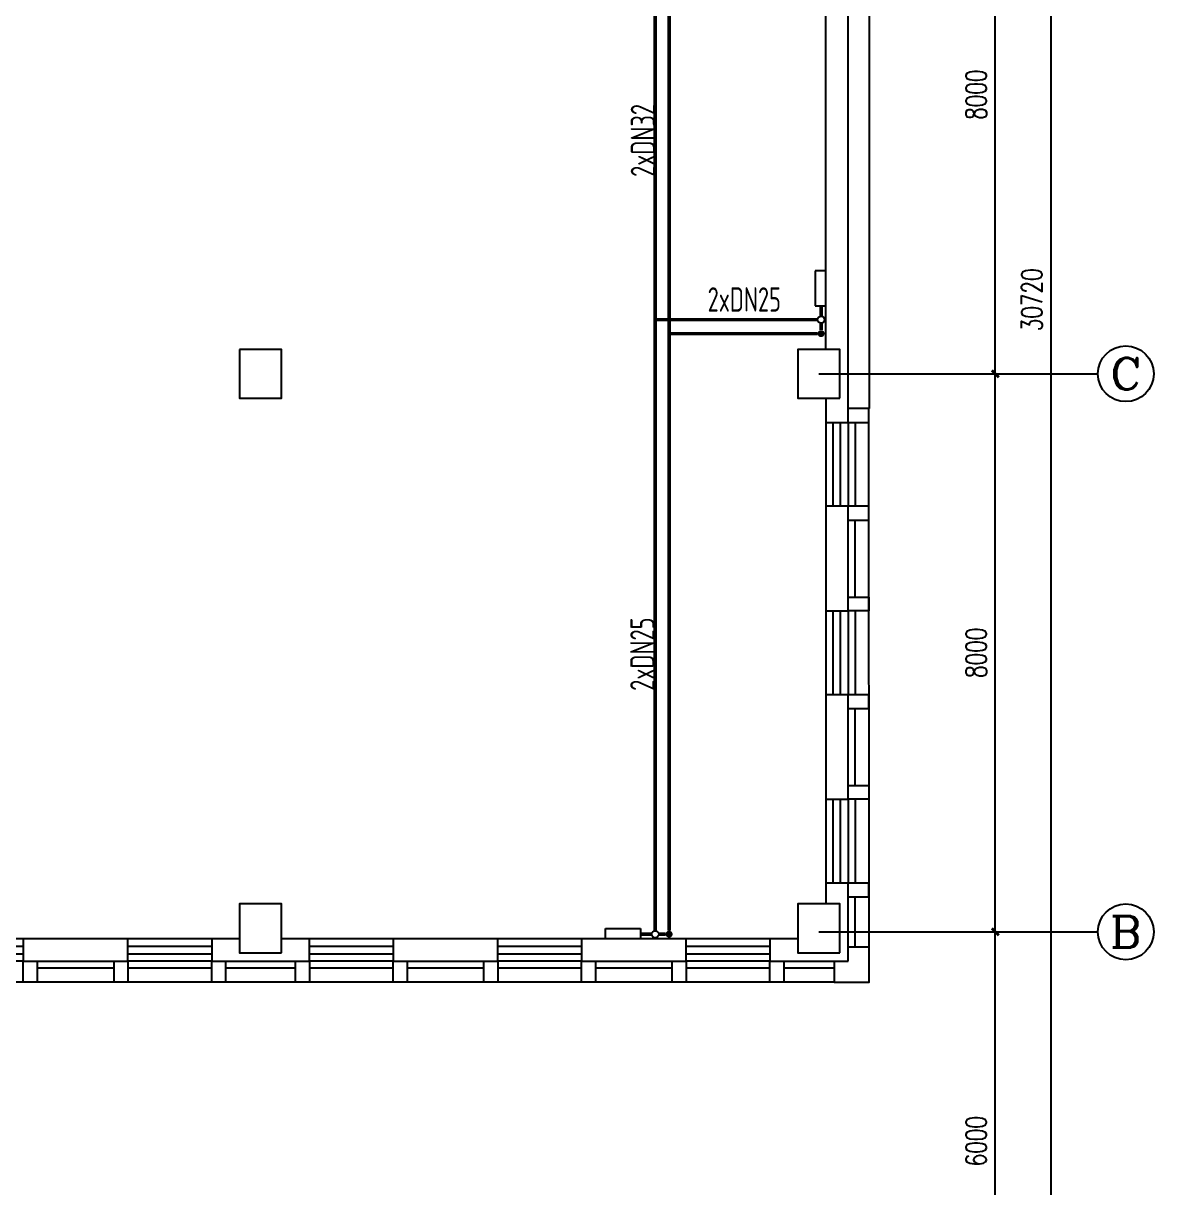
# Model space of a CAD drawing. Extents: x 2297255 to 2381355, y -608375 to -364775.
# Drawn here: x 2356448 to 2372648, y -525600 to -508910 of the extents above; entities that cross this region are included whole.
import ezdxf
from ezdxf.enums import TextEntityAlignment as Align

# ---------------------------------------------------------------- set-up
doc = ezdxf.new("R2010")
doc.units = 0
doc.header["$LTSCALE"] = 1000
doc.header["$MEASUREMENT"] = 0
doc.linetypes.add('DASH', pattern=[0.35, 0.25, -0.1])
for name, color, linetype in [('AXIS', 3, 'Continuous'), ('AXIS_TEXT', 7, 'Continuous'), ('COLUMN', 9, 'Continuous'), ('EQ-采暖分集水器', 7, 'Continuous'), ('PIPE-暖供水', 3, 'Continuous'), ('PIPE-暖回水', 2, 'DASH'), ('PUB_DIM', 3, 'Continuous'), ('TH_TEXT', 7, 'Continuous'), ('VPIPE-暖供水', 3, 'Continuous'), ('VPIPE-暖回水', 2, 'Continuous'), ('WALL', 9, 'Continuous'), ('WINDOW', 4, 'Continuous')]:
    doc.layers.add(name, color=color, linetype=linetype)
doc.styles.add('_TCH_AXIS', font='COMPLEX', dxfattribs={"bigfont": 'GBCBIG'})
doc.styles.add('_TCH_DIM_T3', font='SIMPLEX', dxfattribs={"width": 0.705882, "bigfont": 'GBCBIG'})
doc.styles.add('COMPLEX', font='COMPLEX')
doc.styles.add('TSSD_Rein', font='Tssdeng.shx', dxfattribs={"width": 0.7, "bigfont": 'hztxt.shx'})
doc.dimstyles.new('_TCH_ARCH&&100', dxfattribs={"dimtxt": 297.5, "dimasz": 100, "dimexe": 250, "dimexo": 300, "dimgap": 126.25, "dimtad": 1, "dimdec": 0, "dimzin": 0, "dimdsep": 46, "dimtxsty": '_TCH_DIM_T3', "dimblk": 'ARCHTICK', "dimcen": 0.09, "dimclrt": 7, "dimazin": 2, "dimtfac": 1, "dimtdec": 0, "dimtix": 1, "dimtmove": 2, "dimatfit": 3, "dimfxl": 30, "dimtolj": 1, "dimtzin": 0, "dimarcsym": 0})

# ---------------------------------------------------------------- blocks, each defined once
blk = doc.blocks.new('_ArchTick')
at = {"color": 0, "linetype": 'ByBlock', "const_width": 0.4}
blk.add_lwpolyline([(-0.5, -0.5), (0.5, 0.5)], dxfattribs=at)
blk = doc.blocks.new('*D26')
at = {"layer": 'Defpoints', "color": 0, "transparency": 16777216}
for p in [(22696, 14506), (24029, 14506), (22696, 6506)]:
    blk.add_point(p, dxfattribs=at)
at = {"layer": 'PUB_DIM', "color": 0, "lineweight": -2, "transparency": 16777216}
for p, q in [((22996, 14506), (24279, 14506)), ((24029, 6506), (24029, 14506)), ((22996, 6506), (24279, 6506))]:
    blk.add_line(p, q, dxfattribs=at)
at = {"layer": 'PUB_DIM', "color": 0, "lineweight": -2, "transparency": 16777216, "xscale": 100, "yscale": 100, "zscale": 100}
for p, rotation in [((24029, 14506), 90), ((24029, 6506), 270)]:
    blk.add_blockref('_ArchTick', p, dxfattribs=dict(at, rotation=rotation))
at = {"layer": 'PUB_DIM', "color": 7, "transparency": 16777216, "insert": (23754, 10506), "char_height": 297.5, "attachment_point": 5, "rotation": 90, "style": '_TCH_DIM_T3'}
blk.add_mtext('\\A1;8000', dxfattribs=at)
blk = doc.blocks.new('*D27')
at = {"layer": 'Defpoints', "color": 0, "transparency": 16777216}
for p in [(22696, 6506), (24029, 6506), (22696, -1494)]:
    blk.add_point(p, dxfattribs=at)
at = {"layer": 'PUB_DIM', "color": 0, "lineweight": -2, "transparency": 16777216}
for p, q in [((22996, 6506), (24279, 6506)), ((24029, -1494), (24029, 6506)), ((22996, -1494), (24279, -1494))]:
    blk.add_line(p, q, dxfattribs=at)
at = {"layer": 'PUB_DIM', "color": 0, "lineweight": -2, "transparency": 16777216, "xscale": 100, "yscale": 100, "zscale": 100}
for p, rotation in [((24029, 6506), 90), ((24029, -1494), 270)]:
    blk.add_blockref('_ArchTick', p, dxfattribs=dict(at, rotation=rotation))
at = {"layer": 'PUB_DIM', "color": 7, "transparency": 16777216, "insert": (23754, 2506), "char_height": 297.5, "attachment_point": 5, "rotation": 90, "style": '_TCH_DIM_T3'}
blk.add_mtext('\\A1;8000', dxfattribs=at)
blk = doc.blocks.new('*D28')
at = {"layer": 'Defpoints', "color": 0, "transparency": 16777216}
for p in [(22696, -1494), (24029, -1494), (22696, -7494)]:
    blk.add_point(p, dxfattribs=at)
at = {"layer": 'PUB_DIM', "color": 0, "lineweight": -2, "transparency": 16777216}
for p, q in [((22996, -1494), (24279, -1494)), ((24029, -7494), (24029, -1494)), ((22996, -7494), (24279, -7494))]:
    blk.add_line(p, q, dxfattribs=at)
at = {"layer": 'PUB_DIM', "color": 0, "lineweight": -2, "transparency": 16777216, "xscale": 100, "yscale": 100, "zscale": 100}
for p, rotation in [((24029, -1494), 90), ((24029, -7494), 270)]:
    blk.add_blockref('_ArchTick', p, dxfattribs=dict(at, rotation=rotation))
at = {"layer": 'PUB_DIM', "color": 7, "transparency": 16777216, "insert": (23754, -4494), "char_height": 297.5, "attachment_point": 5, "rotation": 90, "style": '_TCH_DIM_T3'}
blk.add_mtext('\\A1;6000', dxfattribs=at)
blk = doc.blocks.new('*D30')
at = {"layer": 'Defpoints', "color": 0, "transparency": 16777216}
for p in [(23637, 22926), (24828, 22926), (23637, -7794)]:
    blk.add_point(p, dxfattribs=at)
at = {"layer": 'PUB_DIM', "color": 0, "lineweight": -2, "transparency": 16777216}
for p, q in [((23937, 22926), (25078, 22926)), ((24828, -7794), (24828, 22926)), ((23937, -7794), (25078, -7794))]:
    blk.add_line(p, q, dxfattribs=at)
at = {"layer": 'PUB_DIM', "color": 0, "lineweight": -2, "transparency": 16777216, "xscale": 100, "yscale": 100, "zscale": 100}
for p, rotation in [((24828, 22926), 90), ((24828, -7794), 270)]:
    blk.add_blockref('_ArchTick', p, dxfattribs=dict(at, rotation=rotation))
at = {"layer": 'PUB_DIM', "color": 7, "transparency": 16777216, "insert": (24553, 7566), "char_height": 297.5, "attachment_point": 5, "rotation": 90, "style": '_TCH_DIM_T3'}
blk.add_mtext('\\A1;30720', dxfattribs=at)
blk = doc.blocks.new('*D173')
at = {"layer": 'Defpoints', "color": 0, "transparency": 16777216}
for p in [(22696, 14506), (24029, 14506), (22696, 6506)]:
    blk.add_point(p, dxfattribs=at)
at = {"layer": 'PUB_DIM', "color": 0, "lineweight": -2, "transparency": 16777216}
for p, q in [((22996, 14506), (24279, 14506)), ((24029, 6506), (24029, 14506)), ((22996, 6506), (24279, 6506))]:
    blk.add_line(p, q, dxfattribs=at)
at = {"layer": 'PUB_DIM', "color": 0, "lineweight": -2, "transparency": 16777216, "xscale": 100, "yscale": 100, "zscale": 100}
for p, rotation in [((24029, 14506), 90), ((24029, 6506), 270)]:
    blk.add_blockref('_ArchTick', p, dxfattribs=dict(at, rotation=rotation))
at = {"layer": 'PUB_DIM', "color": 7, "transparency": 16777216, "insert": (23754, 10506), "char_height": 297.5, "attachment_point": 5, "rotation": 90, "style": '_TCH_DIM_T3'}
blk.add_mtext('\\A1;8000', dxfattribs=at)
blk = doc.blocks.new('*D174')
at = {"layer": 'Defpoints', "color": 0, "transparency": 16777216}
for p in [(22696, 6506), (24029, 6506), (22696, -1494)]:
    blk.add_point(p, dxfattribs=at)
at = {"layer": 'PUB_DIM', "color": 0, "lineweight": -2, "transparency": 16777216}
for p, q in [((22996, 6506), (24279, 6506)), ((24029, -1494), (24029, 6506)), ((22996, -1494), (24279, -1494))]:
    blk.add_line(p, q, dxfattribs=at)
at = {"layer": 'PUB_DIM', "color": 0, "lineweight": -2, "transparency": 16777216, "xscale": 100, "yscale": 100, "zscale": 100}
for p, rotation in [((24029, 6506), 90), ((24029, -1494), 270)]:
    blk.add_blockref('_ArchTick', p, dxfattribs=dict(at, rotation=rotation))
at = {"layer": 'PUB_DIM', "color": 7, "transparency": 16777216, "insert": (23754, 2506), "char_height": 297.5, "attachment_point": 5, "rotation": 90, "style": '_TCH_DIM_T3'}
blk.add_mtext('\\A1;8000', dxfattribs=at)
blk = doc.blocks.new('*D175')
at = {"layer": 'Defpoints', "color": 0, "transparency": 16777216}
for p in [(22696, -1494), (24029, -1494), (22696, -7494)]:
    blk.add_point(p, dxfattribs=at)
at = {"layer": 'PUB_DIM', "color": 0, "lineweight": -2, "transparency": 16777216}
for p, q in [((22996, -1494), (24279, -1494)), ((24029, -7494), (24029, -1494)), ((22996, -7494), (24279, -7494))]:
    blk.add_line(p, q, dxfattribs=at)
at = {"layer": 'PUB_DIM', "color": 0, "lineweight": -2, "transparency": 16777216, "xscale": 100, "yscale": 100, "zscale": 100}
for p, rotation in [((24029, -1494), 90), ((24029, -7494), 270)]:
    blk.add_blockref('_ArchTick', p, dxfattribs=dict(at, rotation=rotation))
at = {"layer": 'PUB_DIM', "color": 7, "transparency": 16777216, "insert": (23754, -4494), "char_height": 297.5, "attachment_point": 5, "rotation": 90, "style": '_TCH_DIM_T3'}
blk.add_mtext('\\A1;6000', dxfattribs=at)
blk = doc.blocks.new('*D177')
at = {"layer": 'Defpoints', "color": 0, "transparency": 16777216}
for p in [(23637, 22926), (24828, 22926), (23637, -7794)]:
    blk.add_point(p, dxfattribs=at)
at = {"layer": 'PUB_DIM', "color": 0, "lineweight": -2, "transparency": 16777216}
for p, q in [((23937, 22926), (25078, 22926)), ((24828, -7794), (24828, 22926)), ((23937, -7794), (25078, -7794))]:
    blk.add_line(p, q, dxfattribs=at)
at = {"layer": 'PUB_DIM', "color": 0, "lineweight": -2, "transparency": 16777216, "xscale": 100, "yscale": 100, "zscale": 100}
for p, rotation in [((24828, 22926), 90), ((24828, -7794), 270)]:
    blk.add_blockref('_ArchTick', p, dxfattribs=dict(at, rotation=rotation))
at = {"layer": 'PUB_DIM', "color": 7, "transparency": 16777216, "insert": (24553, 7566), "char_height": 297.5, "attachment_point": 5, "rotation": 90, "style": '_TCH_DIM_T3'}
blk.add_mtext('\\A1;30720', dxfattribs=at)
blk = doc.blocks.new('*D320')
at = {"layer": 'Defpoints', "color": 0, "transparency": 16777216}
for p in [(22696, 14506), (24029, 14506), (22696, 6506)]:
    blk.add_point(p, dxfattribs=at)
at = {"layer": 'PUB_DIM', "color": 0, "lineweight": -2, "transparency": 16777216}
for p, q in [((22996, 14506), (24279, 14506)), ((24029, 6506), (24029, 14506)), ((22996, 6506), (24279, 6506))]:
    blk.add_line(p, q, dxfattribs=at)
at = {"layer": 'PUB_DIM', "color": 0, "lineweight": -2, "transparency": 16777216, "xscale": 100, "yscale": 100, "zscale": 100}
for p, rotation in [((24029, 14506), 90), ((24029, 6506), 270)]:
    blk.add_blockref('_ArchTick', p, dxfattribs=dict(at, rotation=rotation))
at = {"layer": 'PUB_DIM', "color": 7, "transparency": 16777216, "insert": (23754, 10506), "char_height": 297.5, "attachment_point": 5, "rotation": 90, "style": '_TCH_DIM_T3'}
blk.add_mtext('\\A1;8000', dxfattribs=at)
blk = doc.blocks.new('*D321')
at = {"layer": 'Defpoints', "color": 0, "transparency": 16777216}
for p in [(22696, 6506), (24029, 6506), (22696, -1494)]:
    blk.add_point(p, dxfattribs=at)
at = {"layer": 'PUB_DIM', "color": 0, "lineweight": -2, "transparency": 16777216}
for p, q in [((22996, 6506), (24279, 6506)), ((24029, -1494), (24029, 6506)), ((22996, -1494), (24279, -1494))]:
    blk.add_line(p, q, dxfattribs=at)
at = {"layer": 'PUB_DIM', "color": 0, "lineweight": -2, "transparency": 16777216, "xscale": 100, "yscale": 100, "zscale": 100}
for p, rotation in [((24029, 6506), 90), ((24029, -1494), 270)]:
    blk.add_blockref('_ArchTick', p, dxfattribs=dict(at, rotation=rotation))
at = {"layer": 'PUB_DIM', "color": 7, "transparency": 16777216, "insert": (23754, 2506), "char_height": 297.5, "attachment_point": 5, "rotation": 90, "style": '_TCH_DIM_T3'}
blk.add_mtext('\\A1;8000', dxfattribs=at)
blk = doc.blocks.new('*D322')
at = {"layer": 'Defpoints', "color": 0, "transparency": 16777216}
for p in [(22696, -1494), (24029, -1494), (22696, -7494)]:
    blk.add_point(p, dxfattribs=at)
at = {"layer": 'PUB_DIM', "color": 0, "lineweight": -2, "transparency": 16777216}
for p, q in [((22996, -1494), (24279, -1494)), ((24029, -7494), (24029, -1494)), ((22996, -7494), (24279, -7494))]:
    blk.add_line(p, q, dxfattribs=at)
at = {"layer": 'PUB_DIM', "color": 0, "lineweight": -2, "transparency": 16777216, "xscale": 100, "yscale": 100, "zscale": 100}
for p, rotation in [((24029, -1494), 90), ((24029, -7494), 270)]:
    blk.add_blockref('_ArchTick', p, dxfattribs=dict(at, rotation=rotation))
at = {"layer": 'PUB_DIM', "color": 7, "transparency": 16777216, "insert": (23754, -4494), "char_height": 297.5, "attachment_point": 5, "rotation": 90, "style": '_TCH_DIM_T3'}
blk.add_mtext('\\A1;6000', dxfattribs=at)
blk = doc.blocks.new('*D324')
at = {"layer": 'Defpoints', "color": 0, "transparency": 16777216}
for p in [(23637, 22926), (24828, 22926), (23637, -7794)]:
    blk.add_point(p, dxfattribs=at)
at = {"layer": 'PUB_DIM', "color": 0, "lineweight": -2, "transparency": 16777216}
for p, q in [((23937, 22926), (25078, 22926)), ((24828, -7794), (24828, 22926)), ((23937, -7794), (25078, -7794))]:
    blk.add_line(p, q, dxfattribs=at)
at = {"layer": 'PUB_DIM', "color": 0, "lineweight": -2, "transparency": 16777216, "xscale": 100, "yscale": 100, "zscale": 100}
for p, rotation in [((24828, 22926), 90), ((24828, -7794), 270)]:
    blk.add_blockref('_ArchTick', p, dxfattribs=dict(at, rotation=rotation))
at = {"layer": 'PUB_DIM', "color": 7, "transparency": 16777216, "insert": (24553, 7566), "char_height": 297.5, "attachment_point": 5, "rotation": 90, "style": '_TCH_DIM_T3'}
blk.add_mtext('\\A1;30720', dxfattribs=at)
blk = doc.blocks.new('_FZHK')
blk.add_lwpolyline([(-0.5, -0.5), (0.5, -0.5), (0.5, 0.5), (-0.5, 0.5)], close=True)
blk = doc.blocks.new('$WINLIB2D$00000001')
at = {"color": 0}
for points in [[(-0.5, 0.5), (-0.5, -0.5)], [(-0.5, 0.5), (0.5, 0.5)], [(0.5, -0.5), (0.5, 0.5)], [(0.5, 0.167), (-0.5, 0.167)], [(0.5, -0.167), (-0.5, -0.167)], [(-0.5, -0.5), (0.5, -0.5)]]:
    blk.add_lwpolyline(points, dxfattribs=at)
blk = doc.blocks.new('*D504')
at = {"layer": 'Defpoints', "color": 0, "transparency": 16777216}
for p in [(22696, 14506), (24029, 14506), (22696, 6506)]:
    blk.add_point(p, dxfattribs=at)
at = {"layer": 'PUB_DIM', "color": 0, "lineweight": -2, "transparency": 16777216}
for p, q in [((22996, 14506), (24279, 14506)), ((24029, 6506), (24029, 14506)), ((22996, 6506), (24279, 6506))]:
    blk.add_line(p, q, dxfattribs=at)
at = {"layer": 'PUB_DIM', "color": 0, "lineweight": -2, "transparency": 16777216, "xscale": 100, "yscale": 100, "zscale": 100}
for p, rotation in [((24029, 14506), 90), ((24029, 6506), 270)]:
    blk.add_blockref('_ArchTick', p, dxfattribs=dict(at, rotation=rotation))
at = {"layer": 'PUB_DIM', "color": 7, "transparency": 16777216, "insert": (23754, 10506), "char_height": 297.5, "attachment_point": 5, "rotation": 90, "style": '_TCH_DIM_T3'}
blk.add_mtext('\\A1;8000', dxfattribs=at)
blk = doc.blocks.new('*D505')
at = {"layer": 'Defpoints', "color": 0, "transparency": 16777216}
for p in [(22696, 6506), (24029, 6506), (22696, -1494)]:
    blk.add_point(p, dxfattribs=at)
at = {"layer": 'PUB_DIM', "color": 0, "lineweight": -2, "transparency": 16777216}
for p, q in [((22996, 6506), (24279, 6506)), ((24029, -1494), (24029, 6506)), ((22996, -1494), (24279, -1494))]:
    blk.add_line(p, q, dxfattribs=at)
at = {"layer": 'PUB_DIM', "color": 0, "lineweight": -2, "transparency": 16777216, "xscale": 100, "yscale": 100, "zscale": 100}
for p, rotation in [((24029, 6506), 90), ((24029, -1494), 270)]:
    blk.add_blockref('_ArchTick', p, dxfattribs=dict(at, rotation=rotation))
at = {"layer": 'PUB_DIM', "color": 7, "transparency": 16777216, "insert": (23754, 2506), "char_height": 297.5, "attachment_point": 5, "rotation": 90, "style": '_TCH_DIM_T3'}
blk.add_mtext('\\A1;8000', dxfattribs=at)
blk = doc.blocks.new('*D506')
at = {"layer": 'Defpoints', "color": 0, "transparency": 16777216}
for p in [(22696, -1494), (24029, -1494), (22696, -7494)]:
    blk.add_point(p, dxfattribs=at)
at = {"layer": 'PUB_DIM', "color": 0, "lineweight": -2, "transparency": 16777216}
for p, q in [((22996, -1494), (24279, -1494)), ((24029, -7494), (24029, -1494)), ((22996, -7494), (24279, -7494))]:
    blk.add_line(p, q, dxfattribs=at)
at = {"layer": 'PUB_DIM', "color": 0, "lineweight": -2, "transparency": 16777216, "xscale": 100, "yscale": 100, "zscale": 100}
for p, rotation in [((24029, -1494), 90), ((24029, -7494), 270)]:
    blk.add_blockref('_ArchTick', p, dxfattribs=dict(at, rotation=rotation))
at = {"layer": 'PUB_DIM', "color": 7, "transparency": 16777216, "insert": (23754, -4494), "char_height": 297.5, "attachment_point": 5, "rotation": 90, "style": '_TCH_DIM_T3'}
blk.add_mtext('\\A1;6000', dxfattribs=at)
blk = doc.blocks.new('*D508')
at = {"layer": 'Defpoints', "color": 0, "transparency": 16777216}
for p in [(23637, 22926), (24828, 22926), (23637, -7794)]:
    blk.add_point(p, dxfattribs=at)
at = {"layer": 'PUB_DIM', "color": 0, "lineweight": -2, "transparency": 16777216}
for p, q in [((23937, 22926), (25078, 22926)), ((24828, -7794), (24828, 22926)), ((23937, -7794), (25078, -7794))]:
    blk.add_line(p, q, dxfattribs=at)
at = {"layer": 'PUB_DIM', "color": 0, "lineweight": -2, "transparency": 16777216, "xscale": 100, "yscale": 100, "zscale": 100}
for p, rotation in [((24828, 22926), 90), ((24828, -7794), 270)]:
    blk.add_blockref('_ArchTick', p, dxfattribs=dict(at, rotation=rotation))
at = {"layer": 'PUB_DIM', "color": 7, "transparency": 16777216, "insert": (24553, 7566), "char_height": 297.5, "attachment_point": 5, "rotation": 90, "style": '_TCH_DIM_T3'}
blk.add_mtext('\\A1;30720', dxfattribs=at)
blk = doc.blocks.new('_AXISO')
blk.add_circle((0, 0), 0.5)
at = {"layer": 'AXIS_TEXT', "style": 'COMPLEX', "width": 1.041667}
blk.add_attdef('A', text='', height=0.56, dxfattribs=at).set_placement((-0.25, -0.28), (0.25, -0.28), align=Align.FIT)
blk = doc.blocks.new('A$C67117B41')
for p, q in [((22219.1, 22726.2), (22219.1, 6006.2)), ((22019.1, 5806.2), (22019.1, 4606.2)), ((22219.1, -1713.8), (22218.8, 5806.2)), ((22018.8, 3306.2), (22018.8, 4406.2)), ((22019.1, 3106.2), (22019.1, 1906.2)), ((22018.8, 606.2), (22018.8, 1706.2)), ((22019.1, 406.2), (22019.1, -793.8)), ((22018.8, -1713.8), (22018.8, -993.8))]:
    blk.add_line(p, q)
for points in [[(21918.8, 5806.2), (22218.8, 5806.2), (22218.8, 6006.2), (21918.8, 6006.2)], [(21918.8, 4406.2), (22218.8, 4406.2), (22218.8, 4606.2), (21918.8, 4606.2)], [(21918.8, 3306.2), (22218.8, 3306.2), (22218.8, 3106.2), (21918.8, 3106.2)], [(21918.8, 1706.2), (22218.8, 1706.2), (22218.8, 1906.2), (21918.8, 1906.2)], [(21918.8, 606.2), (22218.8, 606.2), (22218.8, 406.2), (21918.8, 406.2)], [(21918.8, -993.8), (22218.8, -993.8), (22218.8, -793.8), (21918.8, -793.8)], [(21719.1, -1913.8), (21719.1, -2213.8), (22219.1, -2213.8), (22219.1, -1713.8), (21919.1, -1713.8)], [(10299.1, -1913.8), (10299.1, -2213.8), (10099.1, -2213.8), (10099.1, -1913.8)], [(11599.1, -1913.8), (11599.1, -2213.8), (11399.1, -2213.8), (11399.1, -1913.8)], [(12999.1, -1913.8), (12999.1, -2213.8), (12799.1, -2213.8), (12799.1, -1913.8)], [(14199.1, -1913.8), (14199.1, -2213.8), (13999.1, -2213.8), (13999.1, -1913.8)], [(15599.1, -1913.8), (15599.1, -2213.8), (15399.1, -2213.8), (15399.1, -1913.8)], [(16899.1, -1913.8), (16899.1, -2213.8), (16699.1, -2213.8), (16699.1, -1913.8)], [(18299.1, -1913.8), (18299.1, -2213.8), (18099.1, -2213.8), (18099.1, -1913.8)], [(19599.1, -1913.8), (19599.1, -2213.8), (19399.1, -2213.8), (19399.1, -1913.8)], [(20999.1, -1913.8), (20999.1, -2213.8), (20799.1, -2213.8), (20799.1, -1913.8)], [(11399.1, -2013.8), (10299.1, -2013.8)], [(12799.1, -2013.8), (11599.1, -2013.8)], [(13999.1, -2013.8), (12999.1, -2013.8)], [(15399.1, -2013.8), (14199.1, -2013.8)], [(16699.1, -2013.8), (15599.1, -2013.8)], [(18099.1, -2013.8), (16899.1, -2013.8)], [(19399.1, -2013.8), (18299.1, -2013.8)], [(20799.1, -2013.8), (19599.1, -2013.8)], [(21719.1, -2013.8), (20999.1, -2013.8)], [(21719.1, -2213.8), (6119.1, -2213.8)]]:
    blk.add_lwpolyline(points)
at = {"layer": 'AXIS'}
for p, q in [((21499.1, 6506.2), (25499.1, 6506.2)), ((21499.1, -1493.8), (25499.1, -1493.8))]:
    blk.add_line(p, q, dxfattribs=at)
at = {"layer": 'WALL'}
for p, q in [((21919.1, 6506.2), (21919.1, 14506.2)), ((21599.1, 6856.2), (21599.1, 14206.2)), ((21919.1, 5806.2), (21919.1, 6506.2)), ((21599.1, 6156.2), (21599.1, 5806.2)), ((21599.1, 5806.2), (21919.1, 5806.2)), ((21919.1, 4606.2), (21599.1, 4606.2)), ((21599.1, 4606.2), (21599.1, 3106.2)), ((21919.1, 3106.2), (21919.1, 4606.2)), ((21599.1, 3106.2), (21919.1, 3106.2)), ((21919.1, 1906.2), (21599.1, 1906.2)), ((21599.1, 1906.2), (21599.1, 406.2)), ((21919.1, 406.2), (21919.1, 1906.2)), ((21599.1, 406.2), (21919.1, 406.2)), ((21919.1, -793.8), (21599.1, -793.8)), ((21599.1, -793.8), (21599.1, -1093.8)), ((21919.1, -1913.8), (21919.1, -793.8)), ((11599.1, -1593.8), (10099.1, -1593.8)), ((10099.1, -1593.8), (10099.1, -1913.8)), ((11599.1, -1913.8), (11599.1, -1593.8)), ((13199.1, -1593.8), (12799.1, -1593.8)), ((12799.1, -1593.8), (12799.1, -1913.8)), ((14199.1, -1593.8), (13799.1, -1593.8)), ((14199.1, -1913.8), (14199.1, -1593.8)), ((16899.1, -1593.8), (15399.1, -1593.8)), ((15399.1, -1593.8), (15399.1, -1913.8)), ((16899.1, -1913.8), (16899.1, -1593.8)), ((19599.1, -1593.8), (18099.1, -1593.8)), ((18099.1, -1593.8), (18099.1, -1913.8)), ((19599.1, -1913.8), (19599.1, -1593.8)), ((21199.1, -1593.8), (20799.1, -1593.8)), ((20799.1, -1593.8), (20799.1, -1913.8)), ((10099.1, -1913.8), (11599.1, -1913.8)), ((12799.1, -1913.8), (13499.1, -1913.8)), ((13499.1, -1913.8), (14199.1, -1913.8)), ((15399.1, -1913.8), (16899.1, -1913.8)), ((18099.1, -1913.8), (19599.1, -1913.8)), ((20799.1, -1913.8), (21919.1, -1913.8))]:
    blk.add_line(p, q, dxfattribs=at)
at = {"layer": 'AXIS'}
ref = blk.add_blockref('_AXISO', (25899.1, 6506.2), dxfattribs=dict(at, xscale=800, yscale=800, zscale=800))
ref.add_attrib('A', 'C', dxfattribs={"layer": 'AXIS_TEXT', "height": 452.5, "style": '_TCH_AXIS', "width": 1.4}).set_placement((25672.9, 6280), (26125.4, 6280), align=Align.FIT)
ref = blk.add_blockref('_AXISO', (25899.1, -1493.8), dxfattribs=dict(at, xscale=800, yscale=800, zscale=800))
ref.add_attrib('A', 'B', dxfattribs={"layer": 'AXIS_TEXT', "height": 452.5, "style": '_TCH_AXIS', "width": 1.235294}).set_placement((25672.9, -1720), (26125.4, -1720), align=Align.FIT)
at = {"layer": 'COLUMN', "yscale": 600, "zscale": 600}
for p, xscale, rotation in [((13499.1, 6506.2), 700, 270), ((21499.1, 6506.2), 700, 90), ((13499.1, -1443.8), 699.9990233504213, 90), ((21499.1, -1443.8), 699.9990233504213, 90)]:
    blk.add_blockref('_FZHK', p, dxfattribs=dict(at, xscale=xscale, rotation=rotation))
at = {"layer": 'WINDOW'}
for p, xscale, yscale, zscale, rotation in [((21759.1, 5206.2), -1200, 320, -1200, 90), ((21759.1, 2506.2), -1200, 320, -1200, 90), ((21759.1, -193.8), -1200, 320, -1200, 90), ((9499.1, -1753.8), 1200, -320, 1200, 180), ((12199.1, -1753.8), 1200, -320, 1200, 180), ((14799.1, -1753.8), 1200, -320, 1200, 180), ((17499.1, -1753.8), 1200, -320, 1200, 180), ((20199.1, -1753.8), 1200, -320, 1200, 180)]:
    blk.add_blockref('$WINLIB2D$00000001', p, dxfattribs=dict(at, xscale=xscale, yscale=yscale, zscale=zscale, rotation=rotation))
at = {"layer": 'PUB_DIM'}
for p1, p2, distance, picture, middle in [((23637.4, -7793.8), (23637.4, 22926.2), -1190.9, '*D30', (24553.4, 7566.2)), ((23637.4, -7793.8), (23637.4, 22926.2), -1190.9, '*D177', (24553.4, 7566.2)), ((23637.4, -7793.8), (23637.4, 22926.2), -1190.9, '*D324', (24553.4, 7566.2)), ((23637.4, -7793.8), (23637.4, 22926.2), -1190.9, '*D508', (24553.4, 7566.2)), ((22696.4, 6506.2), (22696.4, 14506.2), -1332.2, '*D26', (23753.5, 10506.2)), ((22696.4, 6506.2), (22696.4, 14506.2), -1332.2, '*D173', (23753.5, 10506.2)), ((22696.4, 6506.2), (22696.4, 14506.2), -1332.2, '*D320', (23753.5, 10506.2)), ((22696.4, 6506.2), (22696.4, 14506.2), -1332.2, '*D504', (23753.5, 10506.2)), ((22696.4, -1493.8), (22696.4, 6506.2), -1332.2, '*D27', (23753.5, 2506.2)), ((22696.4, -1493.8), (22696.4, 6506.2), -1332.2, '*D174', (23753.5, 2506.2)), ((22696.4, -1493.8), (22696.4, 6506.2), -1332.2, '*D321', (23753.5, 2506.2)), ((22696.4, -1493.8), (22696.4, 6506.2), -1332.2, '*D505', (23753.5, 2506.2)), ((22696.4, -7493.8), (22696.4, -1493.8), -1332.2, '*D28', (23753.5, -4493.8)), ((22696.4, -7493.8), (22696.4, -1493.8), -1332.2, '*D175', (23753.5, -4493.8)), ((22696.4, -7493.8), (22696.4, -1493.8), -1332.2, '*D322', (23753.5, -4493.8)), ((22696.4, -7493.8), (22696.4, -1493.8), -1332.2, '*D506', (23753.5, -4493.8))]:
    dim = blk.add_aligned_dim(p1=p1, p2=p2, distance=distance, dimstyle='_TCH_ARCH&&100', dxfattribs=at)
    dim.commit()
    dim.dimension.update_dxf_attribs({"geometry": picture, "text_midpoint": middle})

msp = doc.modelspace()

# ---------------------------------------------------------------- hatches: boundary and pattern name
at = {"layer": 'VPIPE-暖回水', "linetype": 'DASH'}
for points in [[(2367932, -513358.2), (2367930.9, -513347.8), (2367927.7, -513337.8), (2367922.5, -513328.8), (2367915.5, -513321), (2367907, -513314.9), (2367897.5, -513310.6), (2367887.3, -513308.4), (2367876.8, -513308.4), (2367866.6, -513310.6), (2367857, -513314.9), (2367848.6, -513321), (2367841.6, -513328.8), (2367836.4, -513337.8), (2367833.1, -513347.8), (2367832, -513358.2), (2367833.1, -513368.6), (2367836.4, -513378.5), (2367841.6, -513387.6), (2367848.6, -513395.3), (2367857, -513401.5), (2367866.6, -513405.7), (2367876.8, -513407.9), (2367887.3, -513407.9), (2367897.5, -513405.7), (2367907, -513401.5), (2367915.5, -513395.3), (2367922.5, -513387.6), (2367927.7, -513378.5), (2367930.9, -513368.6)], [(2365754, -521966.9), (2365752.9, -521956.5), (2365749.7, -521946.5), (2365744.5, -521937.5), (2365737.5, -521929.7), (2365729, -521923.6), (2365719.5, -521919.3), (2365709.2, -521917.2), (2365698.8, -521917.2), (2365688.6, -521919.3), (2365679, -521923.6), (2365670.6, -521929.7), (2365663.6, -521937.5), (2365658.3, -521946.5), (2365655.1, -521956.5), (2365654, -521966.9), (2365655.1, -521977.3), (2365658.3, -521987.2), (2365663.6, -521996.3), (2365670.6, -522004), (2365679, -522010.2), (2365688.6, -522014.4), (2365698.8, -522016.6), (2365709.2, -522016.6), (2365719.5, -522014.4), (2365729, -522010.2), (2365737.5, -522004), (2365744.5, -521996.3), (2365749.7, -521987.2), (2365752.9, -521977.3)]]:
    msp.add_hatch(color=256, dxfattribs=at).paths.add_polyline_path(points)

# ---------------------------------------------------------------- linework, layer by layer
at = {"layer": 'EQ-采暖分集水器'}
for p, q in [((2367798.3, -512458.2), (2367798.3, -512958.2)), ((2367948.3, -512458.2), (2367798.3, -512458.2)), ((2367798.3, -512458.2), (2367798.3, -512958.2)), ((2367948.3, -512458.2), (2367798.3, -512458.2)), ((2367948.3, -512958.2), (2367948.3, -512458.2)), ((2367948.3, -512958.2), (2367948.3, -512458.2)), ((2367798.3, -512958.2), (2367948.3, -512958.2)), ((2367798.3, -512958.2), (2367948.3, -512958.2)), ((2364792.5, -521883.2), (2365292.5, -521883.2)), ((2364792.5, -522033.2), (2364792.5, -521883.2)), ((2364792.5, -521883.2), (2365292.5, -521883.2)), ((2364792.5, -522033.2), (2364792.5, -521883.2)), ((2365292.5, -521883.2), (2365292.5, -522033.2)), ((2365292.5, -521883.2), (2365292.5, -522033.2)), ((2365292.5, -522033.2), (2364792.5, -522033.2)), ((2365292.5, -522033.2), (2364792.5, -522033.2))]:
    msp.add_line(p, q, dxfattribs=at)
at = {"layer": 'PIPE-暖供水', "linetype": 'Continuous', "const_width": 50}
for points in [[(2365504, -507683.2), (2365504, -513158.2)], [(2367882, -513108.2), (2367882, -512958.2)], [(2365504, -513158.2), (2367832, -513158.2)], [(2365504, -513158.2), (2365504, -521916.9)], [(2367882, -513308.2), (2367882, -513208.2)], [(2365454, -521966.9), (2365292.5, -521966.9)], [(2365654, -521966.9), (2365554, -521966.9)]]:
    msp.add_lwpolyline(points, dxfattribs=at)
at = {"layer": 'PIPE-暖供水', "linetype": 'Continuous'}
msp.add_circle((2367882, -513158.2), 50, dxfattribs=at)
at = {"layer": 'PIPE-暖回水', "linetype": 'DASH', "const_width": 50}
for points in [[(2365704, -507433.2), (2365704, -513358.2)], [(2365704, -513358.2), (2367832, -513358.2)], [(2365704, -513358.2), (2365704, -521916.9)]]:
    msp.add_lwpolyline(points, dxfattribs=at)
at = {"layer": 'VPIPE-暖供水', "linetype": 'Continuous'}
msp.add_circle((2365504, -521966.9), 50, dxfattribs=at)

# ---------------------------------------------------------------- block references
msp.add_blockref('A$C67117B41', (2346349.2, -520439.4))

# ---------------------------------------------------------------- texts
at = {"layer": 'TH_TEXT', "style": 'TSSD_Rein', "width": 0.7}
for s, p in [('2xDN32', (2365504, -511110.9)), ('2xDN25', (2365495.6, -518477.7))]:
    msp.add_text(s, height=350, rotation=90, dxfattribs=at).set_placement(p)
msp.add_text('2xDN25', height=350, dxfattribs=at).set_placement((2366255.6, -513043.1))

doc.saveas('drawing.dxf')
